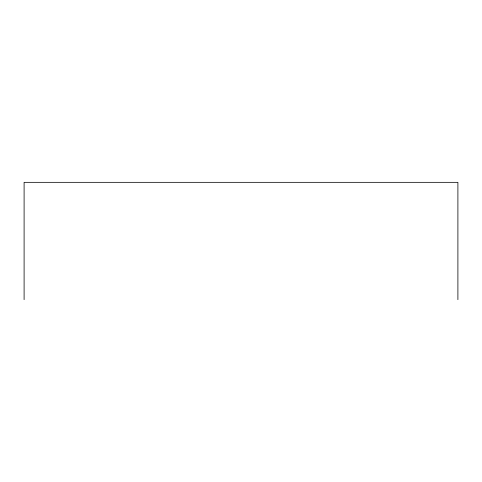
<?xml version="1.0" encoding="UTF-8"?>
<svg xmlns="http://www.w3.org/2000/svg" width="482" height="482" viewBox="0 0 482 482"><rect width="100%" height="100%" fill="white"/><g stroke="black" fill="none" stroke-linecap="round" stroke-linejoin="round"><path stroke-width="0.72" d="M457.9 299.659L457.9 182.341L24.1 182.341L24.1 299.659"/></g></svg>
